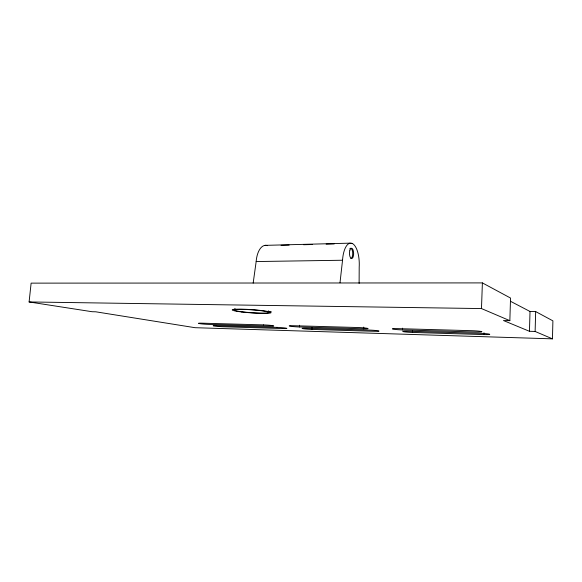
<?xml version="1.0" encoding="UTF-8"?>
<svg xmlns="http://www.w3.org/2000/svg" width="582" height="582" viewBox="0 0 582 582"><rect width="100%" height="100%" fill="white"/><g stroke="black" fill="none" stroke-linecap="round" stroke-linejoin="round"><path stroke-width="0.87" d="M359.116 283.449L359.196 267.16A20.668 8.417 89.4 0 0 352.081 243.392A20.668 8.417 89.4 0 0 342.543 260.241L339.997 282.808M552.463 338.848L535.127 331.456L529.46 331.296L503.481 320.537L509.847 320.667L510.545 298.049L482.391 282.903L31.122 283.136L29.1 301.949L92.072 311.719L95.746 311.799L195.035 327.695L552.463 338.848L552.9 320.849L535.658 311.566L530.013 311.479L510.458 301.265M529.46 331.296L530.013 311.479M535.127 331.456L535.658 311.566M509.847 320.667L481.481 308.569L482.391 282.903M483.918 334.57A7.777 0.546 2.8 0 0 489.513 334.17A7.777 0.546 2.8 0 0 480.005 333.319L407.567 331.202A7.326 0.509 3.1 0 0 403.159 331.609A7.326 0.509 3.1 0 0 412.471 332.431L483.918 334.57L483.984 332.773M412.471 332.431L412.551 330.62M402.504 329.929A7.551 0.546 3.2 0 1 392.843 329.077A7.551 0.546 3.2 0 1 397.266 328.619L471.769 330.692A8.024 0.589 2.8 0 1 481.634 331.58A8.024 0.589 2.8 0 1 475.96 332.031L402.504 329.929L402.584 328.153M363.648 328.815A7.333 0.524 3.4 0 0 367.54 328.357A7.333 0.524 3.4 0 0 357.908 327.521L292.942 325.709A7.006 0.48 3.7 0 0 290.032 326.175A7.006 0.48 3.7 0 0 299.446 326.982L363.648 328.815L363.735 327.091M311.872 329.419L374.582 331.296A7.115 0.487 3.3 0 0 378.489 330.882A7.115 0.487 3.3 0 0 369.199 330.074L305.754 328.219A6.802 0.451 3.6 0 0 302.778 328.641A6.802 0.451 3.6 0 0 311.872 329.419L311.988 327.63M299.446 326.982L299.563 325.236M253.17 283.085L256.167 261.551A19.548 9.814 89.2 0 1 267.509 245.655M264.948 245.364L350.08 243.152M281.033 245.306L289.152 245.102M303.578 244.731L312.592 244.498M326.124 244.149L334.235 243.938M348.669 243.567L352.27 243.472M256.167 261.551L342.543 260.241M29.1 301.949L481.481 308.569M271.147 311.479A19.439 1.651 4 0 1 268.498 312.112M234.502 309.689A19.439 1.651 4 0 1 233.237 309.333M234.662 309.006A17.147 1.455 4 0 1 235.084 308.649M268.309 310.904A17.147 1.455 4 0 1 268.869 311.319M349.855 248.529A5.158 2.102 89 0 1 352.656 252.312A5.158 2.102 89 0 1 350.866 258.532M263.544 324.894L201.321 323.163A6.628 0.422 4.1 0 0 199.59 323.621A6.628 0.422 4.1 0 0 208.756 324.392L270.361 326.153A6.875 0.466 3.8 0 0 272.929 325.694A6.875 0.466 3.8 0 0 263.544 324.894M276.981 327.375L215.98 325.593A6.431 0.4 4 0 0 214.147 326.015A6.431 0.4 4 0 0 223.008 326.757L283.412 328.568A6.671 0.436 3.8 0 0 286.053 328.146A6.671 0.436 3.8 0 0 276.981 327.375M241.836 311.981A19.439 1.622 4 0 0 271.067 312.614A19.439 1.622 4 0 0 242.119 309.18A19.439 1.622 4 0 0 241.836 311.981M239.522 311.435A17.154 1.433 4 0 0 268.186 312.789A17.154 1.433 4 0 0 247.328 309.573A17.154 1.433 4 0 0 239.522 311.435M349.906 250.056A5.158 2.095 89 0 0 351.266 258.459A5.158 2.095 89 0 0 353.507 251.613A5.158 2.095 89 0 0 349.906 250.056"/></g></svg>
